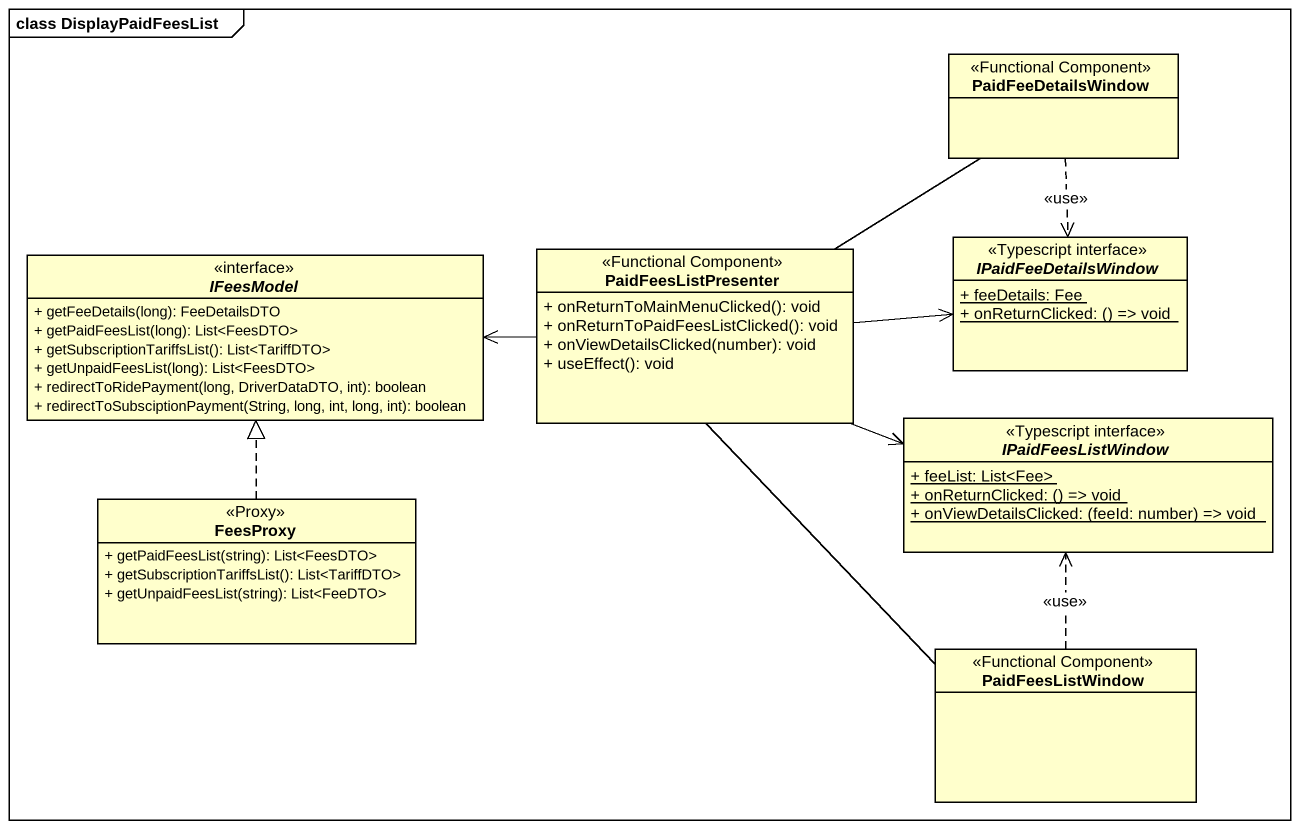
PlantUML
@startuml
mainframe class DisplayPaidFeesList
hide circle
hide empty members
skinparam classAttributeIconSize 0
class PaidFeeDetailsWindow <<Functional Component>>
interface IPaidFeeDetailsWindow <<Typescript interface>> {
  {static} + feeDetails: Fee
  {static} {field} + onReturnClicked: () => void
}
interface IFeesModel {
  + getFeeDetails(long): FeeDetailsDTO
  + getPaidFeesList(long): List<FeesDTO>
  + getSubscriptionTariffsList(): List<TariffDTO>
  + getUnpaidFeesList(long): List<FeesDTO>
  + redirectToRidePayment(long, DriverDataDTO, int): boolean
  + redirectToSubsciptionPayment(String, long, int, long, int): boolean
}
class PaidFeesListPresenter <<Functional Component>> {
  + onReturnToMainMenuClicked(): void
  + onReturnToPaidFeesListClicked(): void
  + onViewDetailsClicked(number): void
  + useEffect(): void
}
interface IPaidFeesListWindow <<Typescript interface>> {
  {static} + feeList: List<Fee>
  {static} {field} + onReturnClicked: () => void
  {static} {field} + onViewDetailsClicked: (feeId: number) => void
}
class FeesProxy <<Proxy>> {
  + getPaidFeesList(string): List<FeesDTO>
  + getSubscriptionTariffsList(): List<TariffDTO>
  + getUnpaidFeesList(string): List<FeeDTO>
}
class PaidFeesListWindow <<Functional Component>>
PaidFeeDetailsWindow ..> IPaidFeeDetailsWindow : <<use>>
PaidFeesListPresenter -up- PaidFeeDetailsWindow
PaidFeesListPresenter -right-> IPaidFeeDetailsWindow
PaidFeesListPresenter -left-> IFeesModel
PaidFeesListPresenter -right-> IPaidFeesListWindow
PaidFeesListPresenter -- PaidFeesListWindow
FeesProxy .up.|> IFeesModel
PaidFeesListWindow .up.> IPaidFeesListWindow : <<use>>
@enduml
